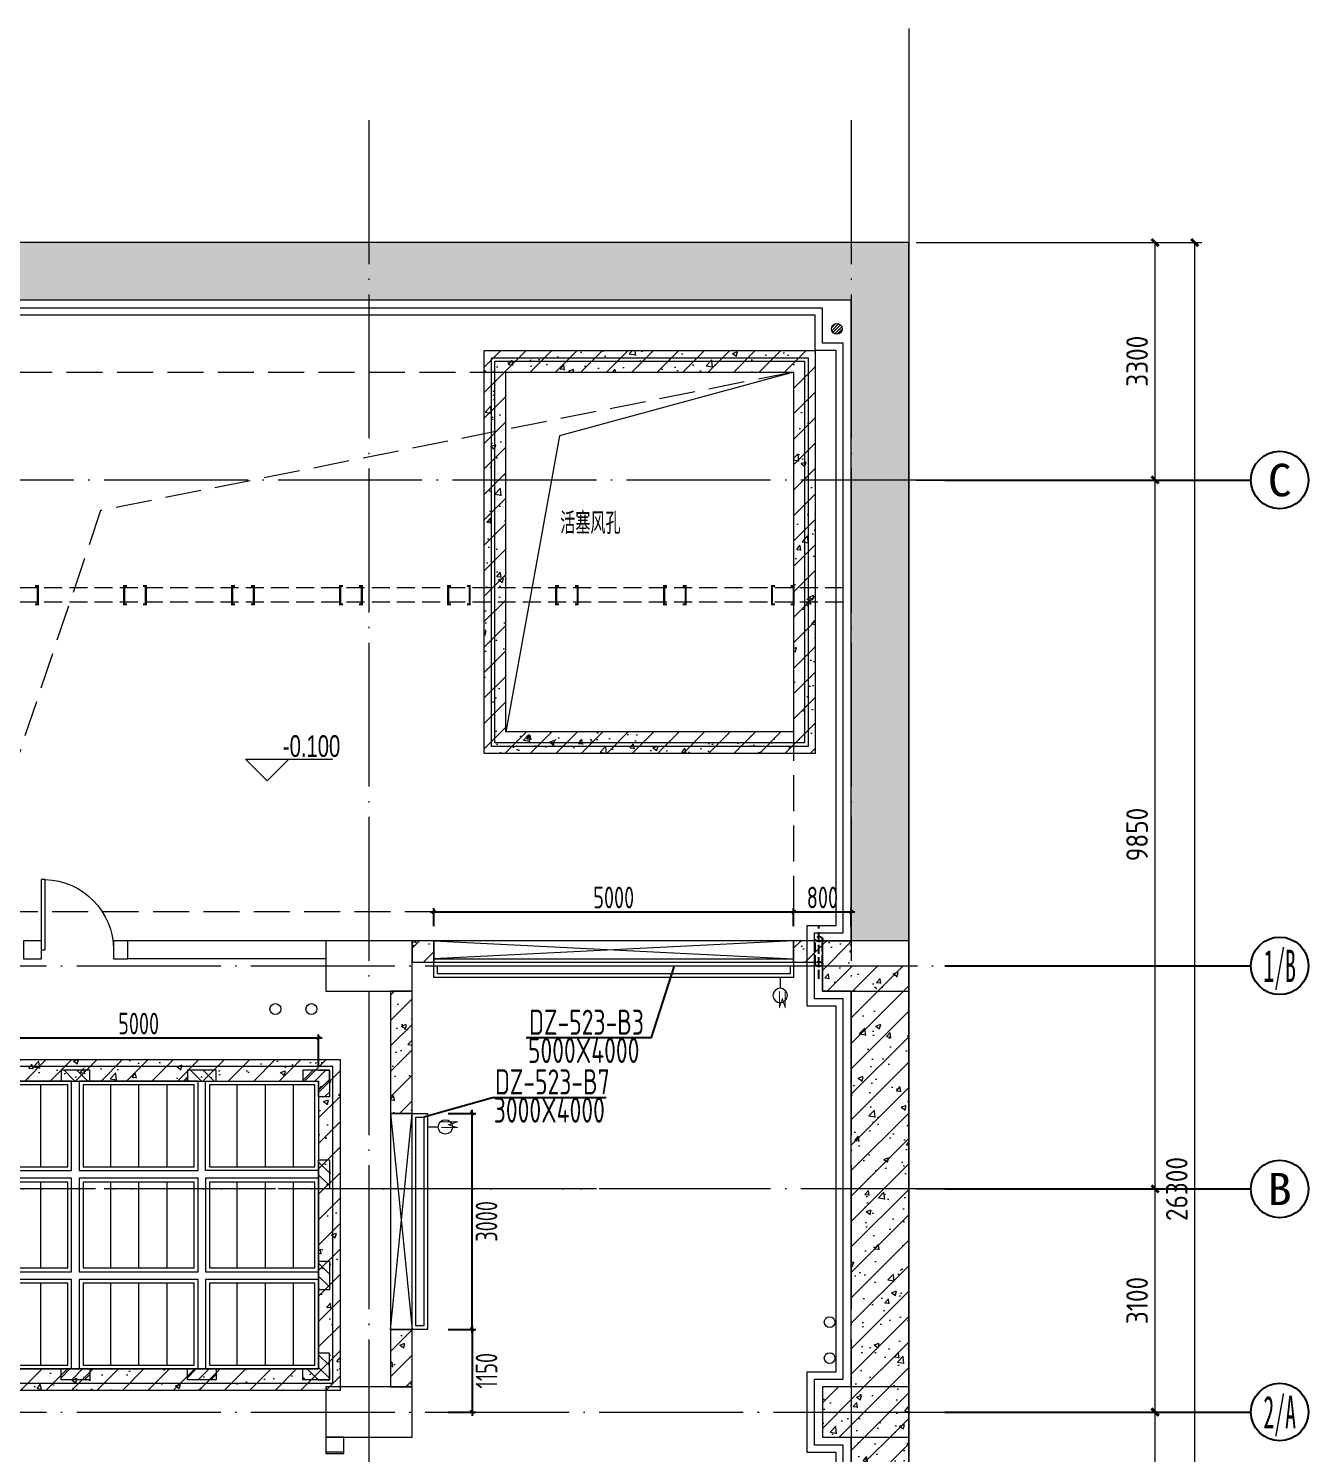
# Model space of a CAD drawing. Extents: x 4 to 13611208, y -605838 to 574722.
# Drawn here: x 13461467 to 13479250, y 191035 to 210833 of the extents above; entities that cross this region are included whole.
import ezdxf
from ezdxf.enums import TextEntityAlignment as Align

# ---------------------------------------------------------------- set-up
doc = ezdxf.new("R2010")
doc.units = 0
doc.header["$LTSCALE"] = 1000
doc.header["$MEASUREMENT"] = 0
for name, pattern in [('DASH', [0.35, 0.25, -0.1]), ('DIVIDE', [1.25, 0.5, -0.25, 0, -0.25, 0, -0.25]), ('DOTE', [2.4200000000000004, 2, -0.2, 0.02, -0.2])]:
    doc.linetypes.add(name, pattern=pattern)
for name, color, linetype in [('AXIS', 3, 'Continuous'), ('AXIS_TEXT', 7, 'Continuous'), ('SDF-标注', 7, 'Continuous')]:
    doc.layers.add(name, color=color, linetype=linetype)
for name, color, linetype, lineweight in [('pipe排水', 8, 'Continuous', 5), ('SDF-风阀', 51, 'Continuous', 5), ('建筑底图', 8, 'Continuous', 13), ('预埋管', 8, 'Continuous', 5)]:
    doc.layers.add(name, color=color, linetype=linetype, lineweight=lineweight)
doc.styles.add('C', font='HZTXT_E', dxfattribs={"width": 0.7, "bigfont": 'HZTXT'})
doc.styles.add('COMPLEX', font='hztxt_e.shx', dxfattribs={"width": 0.6, "bigfont": 'HZTXT.shx'})
doc.styles.add('DIM_FONT', font='gbenor.shx', dxfattribs={"bigfont": 'gbcbig.shx'})
doc.styles.add('du', font='gbenor.shx', dxfattribs={"width": 0.8, "bigfont": 'hztxt.shx'})
doc.styles.get("Standard").update_dxf_attribs({"font": 'gbenor.shx', "bigfont": 'gbcbig.shx'})
doc.styles.add('宋体', font='')
doc.styles.add('晓游', font='gbenor.shx', dxfattribs={"width": 0.8, "bigfont": 'hztxt.shx'})
doc.styles.get('宋体').set_extended_font_data('SimSun')
doc.dimstyles.new('67', dxfattribs={"dimscale": 100, "dimtxt": 3, "dimasz": 0.5, "dimexe": 0.5, "dimexo": 2, "dimgap": 0.5, "dimtad": 2, "dimdec": 0, "dimrnd": 5, "dimzin": 0, "dimdsep": 46, "dimtxsty": 'du', "dimblk": 'ARCHTICK', "dimcen": 0, "dimdle": 0.5, "dimclrd": 256, "dimclre": 256, "dimclrt": 256, "dimazin": 0, "dimtfac": 1, "dimtdec": 0, "dimtix": 1, "dimtmove": 2, "dimatfit": 3, "dimfxl": 100, "dimtolj": 1, "dimtzin": 0, "dimlwd": -1, "dimlwe": -1, "dimarcsym": 0})
doc.dimstyles.new('_TCH_ARCH', dxfattribs={"dimtxt": 3.5, "dimasz": 1, "dimexe": 1.5, "dimexo": 0, "dimgap": 0.5, "dimtad": 1, "dimdec": 0, "dimzin": 0, "dimdsep": 46, "dimtxsty": '晓游', "dimblk": 'ARCHTICK', "dimcen": 1, "dimdle": 1, "dimclrd": 256, "dimclre": 256, "dimclrt": 256, "dimazin": 2, "dimtfac": 1, "dimtdec": 0, "dimtix": 1, "dimtmove": 1, "dimatfit": 3, "dimldrblk": 'NONE', "dimtolj": 1, "dimtzin": 0, "dimlwd": -1, "dimlwe": -1, "dimarcsym": 0})
doc.dimstyles.new('_TCH_ARCH&&100', dxfattribs={"dimtxt": 300, "dimasz": 100, "dimexe": 100, "dimexo": 100, "dimgap": 100, "dimtad": 1, "dimdec": 0, "dimzin": 0, "dimdsep": 46, "dimtxsty": 'DIM_FONT', "dimblk": 'ARCHTICK', "dimcen": 0.09, "dimclrd": 3, "dimclre": 3, "dimclrt": 7, "dimaunit": 1, "dimazin": 2, "dimtfac": 1, "dimtdec": 0, "dimtix": 1, "dimtmove": 2, "dimatfit": 3, "dimfxl": 1, "dimtolj": 1, "dimtzin": 0, "dimlwd": 18, "dimlwe": 18, "dimarcsym": 0})
pattern_1 = [(45, (793255.2557103541, 7.916241884231567e-09), (-176.7766952966369, 176.7766952966369), []), (49.99999999999999, (793255.2557103541, 7.916241884231567e-09), (717.2601826007534, -62.75213498259511), [75, -825]), (355, (793255.2557103541, 7.916241884231567e-09), (-138.751333613, 752.1921337000118), [60, -660]), (100.4514, (793315.0273903534, -5.229339992074529), (578.5093817140216, 689.4395420609536), [63.74019000000001, -701.142112]), (46.18420000000001, (793255.2557103541, 200.0000000079162), (1067.241048625644, -165.5190143290181), [112.5, -1237.5]), (96.6356, (793344.1924553532, 186.2066930079018), (934.6627055487033, 974.1178709004417), [95.610288, -1051.713]), (351.1842, (793255.2557103541, 200.0000000079162), (934.6619451336272, 974.1186009253246), [90, -990]), (21, (793355.2557103541, 150.0000000079162), (596.9070521184617, -402.6188906653388), [75, -825]), (326.0000000000001, (793355.2557103541, 150.0000000079162), (243.3153319215817, 725.150045046853), [60, -660]), (71.4514, (793404.9979433548, 116.4483940079226), (840.22262858149, 322.5304967099524), [63.74019000000001, -701.142112]), (37.50000000000001, (793255.2557103541, 7.916241884231567e-09), (12.15985531729067, 332.8938538313115), [0, -652, 0, -670, 0, -662.5]), (7.499999999999999, (793255.2557103541, 7.916241884231567e-09), (263.0695374421486, 394.4117118823602), [0, -382, 0, -637, 0, -252.5]), (327.5, (793032.2557103541, 7.916241884231567e-09), (533.822436172409, -22.55487173437976), [0, -250, 0, -780, 0, -1035]), (317.5, (792932.2557103541, 7.916241884231567e-09), (583.1861693423863, 100.1049823323177), [0, -325, 0, -518, 0, -735])]
pattern_2 = [(44.99999999999994, (-86397.53034353256, -45476.09911489487), (88.38834764831843, -88.38834764831844), [])]
pattern_3 = [(314.9999999999999, (-86397.53034353256, 49476.09911084152), (88.38834764831846, 88.38834764831842), [])]

# ---------------------------------------------------------------- blocks, each defined once
blk = doc.blocks.new('地漏')
at = {"layer": 'pipe排水'}
h = blk.add_hatch(dxfattribs=at)
h.set_pattern_fill('ANSI31', color=8, scale=25, style=0)
h.set_pattern_definition([(45, (-444803.9495521076, -349136.3974404513), (-28.0633003783411, 28.0633003783411), [])])
h.paths.add_polyline_path([(100, 0, 1), (-100, 0, 1)])
blk.add_circle((0, 0), 100, dxfattribs=at)
blk = doc.blocks.new('A$C00460B6A')
at = {"layer": '预埋管', "linetype": 'DASH', "lineweight": -3, "ltscale": 0.5}
for p, q in [((729.1189822256565, 50.00143341813236), (-0.006739586591720581, 50.00143030937761)), ((523.463043898344, 100.0014334181324), (174.7439385093749, 100.0014303093776)), ((523.463043898344, 100.0014334181324), (174.7439385093749, 100.0014303093776)), ((523.4630443789065, 0.00143341813236475), (174.7439389880747, 0.001430309377610683))]:
    blk.add_line(p, q, dxfattribs=at)
for centre in [(174.7439387496561, 50.00143030937761), (523.4630441386253, 50.00143341813236)]:
    blk.add_ellipse(centre, major_axis=(-2.429254217184632e-07, 49.99999999906868), ratio=0.6701911663388869, start_param=3.141592653510884, end_param=9.42477796069047, dxfattribs=at)
blk = doc.blocks.new('_ArchTick')
at = {"color": 0, "linetype": 'ByBlock', "const_width": 0.4}
blk.add_lwpolyline([(-0.5, -0.5), (0.5, 0.5)], dxfattribs=at)
blk = doc.blocks.new('*D1314')
at = {"layer": 'AXIS', "color": 3, "lineweight": 18}
for p, q in [((13473797.36620497, 207859.5147523298), (13477218.53472113, 207859.5147523298)), ((13477118.53472113, 204559.5146856282), (13477118.53472113, 207859.5147523298)), ((13473797.36620497, 204559.5146856282), (13477218.53472113, 204559.5146856282))]:
    blk.add_line(p, q, dxfattribs=at)
at = {"layer": 'AXIS', "color": 3, "lineweight": 18, "xscale": 100, "yscale": 100, "zscale": 100}
for p, rotation in [((13477118.53472113, 207859.5147523298), 90), ((13477118.53472113, 204559.5146856282), 270)]:
    blk.add_blockref('_ArchTick', p, dxfattribs=dict(at, rotation=rotation))
at = {"layer": 'AXIS', "color": 7, "insert": (13476868.53472113, 206209.5147189812), "char_height": 300, "attachment_point": 5, "rotation": 90, "style": 'DIM_FONT'}
blk.add_mtext('\\A1;3300', dxfattribs=at)
blk = doc.blocks.new('*D1313')
at = {"layer": 'AXIS', "color": 3, "lineweight": 18}
for p, q in [((13473797.36620497, 204559.5146856282), (13477218.53472113, 204559.5146856282)), ((13477118.53472113, 194709.5146856282), (13477118.53472113, 204559.5146856282)), ((13473797.36620497, 194709.5146856282), (13477218.53472113, 194709.5146856282))]:
    blk.add_line(p, q, dxfattribs=at)
at = {"layer": 'AXIS', "color": 3, "lineweight": 18, "xscale": 100, "yscale": 100, "zscale": 100}
for p, rotation in [((13477118.53472113, 204559.5146856282), 90), ((13477118.53472113, 194709.5146856282), 270)]:
    blk.add_blockref('_ArchTick', p, dxfattribs=dict(at, rotation=rotation))
at = {"layer": 'AXIS', "color": 7, "insert": (13476868.53472113, 199634.5146856304), "char_height": 300, "attachment_point": 5, "rotation": 90, "style": 'DIM_FONT'}
blk.add_mtext('\\A1;9850', dxfattribs=at)
blk = doc.blocks.new('*D1311')
at = {"layer": 'AXIS', "color": 3, "lineweight": 18}
for p, q in [((13473797.36620497, 194709.5146856282), (13477218.53472113, 194709.5146856282)), ((13477118.53472113, 191609.5146855753), (13477118.53472113, 194709.5146856282)), ((13473797.36620497, 191609.5146855753), (13477218.53472113, 191609.5146855753))]:
    blk.add_line(p, q, dxfattribs=at)
at = {"layer": 'AXIS', "color": 3, "lineweight": 18, "xscale": 100, "yscale": 100, "zscale": 100}
for p, rotation in [((13477118.53472113, 194709.5146856282), 90), ((13477118.53472113, 191609.5146855753), 270)]:
    blk.add_blockref('_ArchTick', p, dxfattribs=dict(at, rotation=rotation))
at = {"layer": 'AXIS', "color": 7, "insert": (13476868.53472113, 193159.5146856039), "char_height": 300, "attachment_point": 5, "rotation": 90, "style": 'DIM_FONT'}
blk.add_mtext('\\A1;3100', dxfattribs=at)
blk = doc.blocks.new('*D1310')
at = {"layer": 'AXIS', "color": 3, "lineweight": 18}
for p, q in [((13473797.36620497, 191609.5146855753), (13477218.53472113, 191609.5146855753)), ((13477118.53472113, 184859.5146856284), (13477118.53472113, 191609.5146855753)), ((13473797.36620497, 184859.5146856284), (13477218.53472113, 184859.5146856284))]:
    blk.add_line(p, q, dxfattribs=at)
at = {"layer": 'AXIS', "color": 3, "lineweight": 18, "xscale": 100, "yscale": 100, "zscale": 100}
for p, rotation in [((13477118.53472113, 191609.5146855753), 90), ((13477118.53472113, 184859.5146856284), 270)]:
    blk.add_blockref('_ArchTick', p, dxfattribs=dict(at, rotation=rotation))
at = {"layer": 'AXIS', "color": 7, "insert": (13476868.53472113, 188234.514685604), "char_height": 300, "attachment_point": 5, "rotation": 90, "style": 'DIM_FONT'}
blk.add_mtext('\\A1;6750', dxfattribs=at)
blk = doc.blocks.new('*D1312')
at = {"layer": 'AXIS', "color": 3, "lineweight": 18}
for p, q in [((13473797.36620497, 207859.5147523294), (13477769.5, 207859.5147523294)), ((13477669.5, 181559.5123768248), (13477669.5, 207859.5147523294)), ((13473797.36620497, 181559.5123768248), (13477769.5, 181559.5123768248))]:
    blk.add_line(p, q, dxfattribs=at)
at = {"layer": 'AXIS', "color": 3, "lineweight": 18, "xscale": 100, "yscale": 100, "zscale": 100}
for p, rotation in [((13477669.5, 207859.5147523294), 90), ((13477669.5, 181559.5123768248), 270)]:
    blk.add_blockref('_ArchTick', p, dxfattribs=dict(at, rotation=rotation))
at = {"layer": 'AXIS', "color": 7, "insert": (13477419.5, 194709.5135645793), "char_height": 300, "attachment_point": 5, "rotation": 90, "style": 'DIM_FONT'}
blk.add_mtext('\\A1;26300', dxfattribs=at)
blk = doc.blocks.new('_AXISO')
blk.add_circle((0, 0), 0.5)
at = {"layer": 'AXIS_TEXT', "style": 'COMPLEX', "width": 1.041666666666667}
blk.add_attdef('A', text='', height=0.56, dxfattribs=at).set_placement((-0.25, -0.28), (0.25, -0.28), align=Align.FIT)
blk = doc.blocks.new('$DorLib2D$00000001')
for p, q in [((0.45, 0.975), (0.5000000000000002, 0.975)), ((0.45, 0), (0.45, 0.975)), ((0.5, 0), (0.5, 0.975)), ((0.5, 0), (0.45, 0))]:
    blk.add_line(p, q)
at = {"lineweight": 13}
blk.add_arc((0.475, 0), 0.975, 91.46928358135379, 180, dxfattribs=at)
blk = doc.blocks.new('_FZH')
blk.add_lwpolyline([(-0.5, -0.5), (0.5, -0.5), (0.5000000000000001, 0.5), (-0.4999999999999999, 0.5)], close=True)
blk = doc.blocks.new('*D303')
at = {"layer": 'SDF-标注', "transparency": 16777216}
for p, q in [((13467297.36620711, 192759.5146908558), (13467680.31751852, 192759.5146908558)), ((13467630.31751852, 192809.5146908558), (13467630.31751852, 191559.5146909176)), ((13467297.36620711, 191609.5146909176), (13467680.31751852, 191609.5146909176))]:
    blk.add_line(p, q, dxfattribs=at)
at = {"layer": 'SDF-标注', "transparency": 16777216, "xscale": 50, "yscale": 50, "zscale": 50}
for p, rotation in [((13467630.31751852, 192759.5146908558), 90), ((13467630.31751852, 191609.5146909176), 270)]:
    blk.add_blockref('_ArchTick', p, dxfattribs=dict(at, rotation=rotation))
at = {"layer": 'SDF-标注', "transparency": 16777216, "insert": (13467830.31751852, 192184.5146908889), "char_height": 300, "attachment_point": 5, "rotation": 90, "style": 'du'}
blk.add_mtext('\\A1;1150', dxfattribs=at)
blk = doc.blocks.new('*D304')
at = {"layer": 'SDF-标注', "transparency": 16777216}
for p, q in [((13467630.31751852, 192709.5146908558), (13467630.31751852, 195809.5146908558)), ((13467297.36620711, 195759.5146908558), (13467680.31751852, 195759.5146908558)), ((13467297.36620711, 192759.5146908558), (13467680.31751852, 192759.5146908558))]:
    blk.add_line(p, q, dxfattribs=at)
at = {"layer": 'SDF-标注', "transparency": 16777216, "xscale": 50, "yscale": 50, "zscale": 50}
for p, rotation in [((13467630.31751852, 195759.5146908558), 90), ((13467630.31751852, 192759.5146908558), 270)]:
    blk.add_blockref('_ArchTick', p, dxfattribs=dict(at, rotation=rotation))
at = {"layer": 'SDF-标注', "transparency": 16777216, "insert": (13467830.31751852, 194259.514690858), "char_height": 300, "attachment_point": 5, "rotation": 90, "style": 'du'}
blk.add_mtext('\\A1;3000', dxfattribs=at)
blk = doc.blocks.new('*D307')
at = {"layer": 'SDF-标注', "transparency": 16777216}
for p, q in [((13460447.36620712, 196807.6418029902), (13465547.36645414, 196807.6418029902)), ((13460497.36620712, 196409.514735749), (13460497.36620712, 196857.6418029902)), ((13465497.36645414, 196409.514735749), (13465497.36645414, 196857.6418029902))]:
    blk.add_line(p, q, dxfattribs=at)
at = {"layer": 'SDF-标注', "transparency": 16777216, "xscale": 50, "yscale": 50, "zscale": 50, "rotation": 180}
blk.add_blockref('_ArchTick', (13460497.36620712, 196807.6418029902), dxfattribs=at)
at = {"layer": 'SDF-标注', "transparency": 16777216, "xscale": 50, "yscale": 50, "zscale": 50}
blk.add_blockref('_ArchTick', (13465497.36645414, 196807.6418029902), dxfattribs=at)
at = {"layer": 'SDF-标注', "transparency": 16777216, "insert": (13462997.36633063, 197007.6418029902), "char_height": 300, "attachment_point": 5, "style": 'du'}
blk.add_mtext('\\A1;5000', dxfattribs=at)
blk = doc.blocks.new('组合式风阀')
at = {"layer": 'SDF-风阀'}
h = blk.add_hatch(dxfattribs=at)
h.set_pattern_fill('ANSI31', color=256, scale=1000, angle=89.99999999999999, style=0)
h.set_pattern_definition(pattern_3)
h.paths.add_polyline_path([(-150.0000567436218, 4149.999965667725), (219.9999694824219, 4150.000022649765), (220, 4000.000022649765), (0, 3999.999995946884), (2.6702880859375e-05, 3779.999995946884), (-150, 3779.999965667725)])
h = blk.add_hatch(dxfattribs=at)
h.set_pattern_fill('ANSI31', color=256, scale=1000, angle=89.99999999999999, style=0)
h.set_pattern_definition(pattern_3)
h.paths.add_polyline_path([(1422, 3999.999995946884), (1822, 3999.999995946884), (1822, 4149.999995946884), (1422, 4149.999995946884)])
h = blk.add_hatch(dxfattribs=at)
h.set_pattern_fill('ANSI31', color=256, scale=1000, angle=89.99999999999999, style=0)
h.set_pattern_definition([(314.9999999999999, (-84641.53034353256, 49476.09911084152), (88.38834764831846, 88.38834764831842), [])])
h.paths.add_polyline_path([(3178, 3999.999995946884), (3578, 3999.999995946884), (3578, 4149.999995946884), (3178, 4149.999995946884)])
h = blk.add_hatch(dxfattribs=at)
h.set_pattern_fill('ANSI31', color=256, scale=1000, angle=89.99999999999999, style=0)
h.set_pattern_definition([(225, (91397.53034353256, 49476.09911084152), (-88.38834764831847, 88.38834764831844), [])])
h.paths.add_polyline_path([(5150.000030517578, 4149.999965667725), (4780.000030517578, 4150.000022649765), (4780, 4000.000022649765), (5000, 3999.999995946884), (4999.999973297119, 3779.999995946884), (5149.999973297119, 3779.999965667725)])
h = blk.add_hatch(dxfattribs=at)
h.set_pattern_fill('ANSI31', color=256, scale=1000, angle=-2.544443745170813e-14, style=0)
h.set_pattern_definition([(44.99999999999994, (-45576.09914159775, -85316.53034341335), (-88.38834764831839, 88.38834764831847), [])])
h.paths.add_polyline_path([(0, 2503), (0, 2903), (-150.0000267028809, 2903), (-150.0000267028809, 2503)])
h = blk.add_hatch(dxfattribs=at)
h.set_pattern_fill('ANSI31', color=256, scale=1000, angle=-2.544443745170813e-14, style=0)
h.set_pattern_definition([(135, (50476.09911489487, -85316.53034341335), (88.38834764831843, 88.38834764831844), [])])
h.paths.add_polyline_path([(5000, 2503), (5000, 2903), (5150, 2903), (5150, 2503)])
h = blk.add_hatch(dxfattribs=at)
h.set_pattern_fill('ANSI31', color=256, scale=1000, angle=-2.544443745170813e-14, style=0)
h.set_pattern_definition([(44.99999999999994, (-45576.09914159775, -86722.53034341335), (-88.38834764831839, 88.38834764831847), [])])
h.paths.add_polyline_path([(0, 1097), (0, 1497), (-150.0000267028809, 1497), (-150.0000267028809, 1097)])
h = blk.add_hatch(dxfattribs=at)
h.set_pattern_fill('ANSI31', color=256, scale=1000, angle=-2.544443745170813e-14, style=0)
h.set_pattern_definition([(135, (50476.09911489487, -86722.53034341335), (88.38834764831843, 88.38834764831844), [])])
h.paths.add_polyline_path([(5000, 1097), (5000, 1497), (5150, 1497), (5150, 1097)])
h = blk.add_hatch(dxfattribs=at)
h.set_pattern_fill('ANSI31', color=256, scale=1000, angle=89.99999999999999, style=0)
h.set_pattern_definition(pattern_2)
h.paths.add_polyline_path([(-150.0000567436218, -149.9999697208405), (219.9999694824219, -150.0000265836716), (220, -2.658367156982422e-05), (0, 0), (2.6702880859375e-05, 220), (-150, 220.0000302791595)])
h = blk.add_hatch(dxfattribs=at)
h.set_pattern_fill('ANSI31', color=256, scale=1000, angle=89.99999999999999, style=0)
h.set_pattern_definition([(135, (91397.53034353256, -45476.09911489487), (-88.3883476483185, -88.38834764831842), [])])
h.paths.add_polyline_path([(5150.000030517578, -149.9999697208405), (4780.000030517578, -150.0000265836716), (4780, -2.658367156982422e-05), (5000, 0), (4999.999973297119, 220), (5149.999973297119, 220.0000302791595)])
h = blk.add_hatch(dxfattribs=at)
h.set_pattern_fill('ANSI31', color=256, scale=1000, angle=89.99999999999999, style=0)
h.set_pattern_definition(pattern_2)
h.paths.add_polyline_path([(1422, 0), (1822, 0), (1822, -150), (1422, -150)])
h = blk.add_hatch(dxfattribs=at)
h.set_pattern_fill('ANSI31', color=256, scale=1000, angle=89.99999999999999, style=0)
h.set_pattern_definition([(44.99999999999994, (-84641.53034353256, -45476.09911489487), (88.38834764831843, -88.38834764831844), [])])
h.paths.add_polyline_path([(3178, 0), (3578, 0), (3578, -150), (3178, -150)])
for p, q in [((353.2781739234924, 3946.999995946884), (353.2781739234924, 2808.999995946884)), ((744, 3946.999995946884), (744, 2808.999995946884)), ((1134.721826076508, 3946.999995946884), (1134.721826076508, 2808.999995946884)), ((2109.278173923492, 3946.999995946884), (2109.278173923492, 2808.999995946884)), ((2500, 3946.999995946884), (2500, 2808.999995946884)), ((2890.721826076508, 3946.999995946884), (2890.721826076508, 2808.999995946884)), ((3865.278173923492, 3946.999995946884), (3865.278173923492, 2808.999995946884)), ((4256, 3946.999995946884), (4256, 2808.999995946884)), ((4646.721826076508, 3946.999995946884), (4646.721826076508, 2808.999995946884)), ((353.2781739234924, 2596.999995946884), (353.2781739234924, 1402.999995946884)), ((744, 2596.999995946884), (744, 1402.999995946884)), ((1134.721826076508, 2596.999995946884), (1134.721826076508, 1402.999995946884)), ((2109.278173923492, 2596.999995946884), (2109.278173923492, 1402.999995946884)), ((2500, 2596.999995946884), (2500, 1402.999995946884)), ((2890.721826076508, 2596.999995946884), (2890.721826076508, 1402.999995946884)), ((3865.278173923492, 2596.999995946884), (3865.278173923492, 1402.999995946884)), ((4256, 2596.999995946884), (4256, 1402.999995946884)), ((4646.721826076508, 2596.999995946884), (4646.721826076508, 1402.999995946884)), ((353.2781739234924, 1190.999995946884), (353.2781739234924, 52.99999594688416)), ((744, 1190.999995946884), (744, 52.99999594688416)), ((1134.721826076508, 1190.999995946884), (1134.721826076508, 52.99999594688416)), ((2109.278173923492, 1190.999995946884), (2109.278173923492, 52.99999594688416)), ((2500, 1190.999995946884), (2500, 52.99999594688416)), ((2890.721826076508, 1190.999995946884), (2890.721826076508, 52.99999594688416)), ((3865.278173923492, 1190.999995946884), (3865.278173923492, 52.99999594688416)), ((4256, 1190.999995946884), (4256, 52.99999594688416)), ((4646.721826076508, 1190.999995946884), (4646.721826076508, 52.99999594688416))]:
    blk.add_line(p, q, dxfattribs=at)
for points in [[(5200, -200.0000040531158), (5200, 4200), (-200, 4200), (-200, -200.0000040531158)], [(1569, 3999.999995946884), (0, 3999.999995946884), (0, 2755.999995946884), (1569, 2755.999995946884)], [(1422, 3999.999995946884), (1822, 3999.999995946884), (1822, 4149.999995946884), (1422, 4149.999995946884)], [(3325, 3999.999995946884), (1675, 3999.999995946884), (1675, 2755.999995946884), (3325, 2755.999995946884)], [(3178, 3999.999995946884), (3578, 3999.999995946884), (3578, 4149.999995946884), (3178, 4149.999995946884)], [(5000, 3999.999951130245), (5000, 2755.999995946884), (3431, 2755.999995946884), (3431, 3999.999951130245)], [(1516, 3946.999995946884), (53, 3946.999995946884), (53, 2808.999995946884), (1516, 2808.999995946884)], [(3272, 3946.999995946884), (1728, 3946.999995946884), (1728, 2808.999995946884), (3272, 2808.999995946884)], [(4947, 3946.999995946884), (3484, 3946.999995946884), (3484, 2808.999995946884), (4947, 2808.999995946884)], [(0, 2503), (0, 2903), (-150.0000267028809, 2903), (-150.0000267028809, 2503)], [(5000, 2503), (5000, 2903), (5150, 2903), (5150, 2503)], [(1569, 2649.999995946884), (0, 2649.999995946884), (0, 1349.999995946884), (1569, 1349.999995946884)], [(1516, 2596.999995946884), (53, 2596.999995946884), (53, 1402.999995946884), (1516, 1402.999995946884)], [(3325, 2649.999995946884), (1675, 2649.999995946884), (1675, 1349.999995946884), (3325, 1349.999995946884)], [(3272, 2596.999995946884), (1728, 2596.999995946884), (1728, 1402.999995946884), (3272, 1402.999995946884)], [(5000, 2649.999995946884), (3431, 2649.999995946884), (3431, 1349.999995946884), (5000, 1349.999995946884)], [(4947, 2596.999995946884), (3484, 2596.999995946884), (3484, 1402.999995946884), (4947, 1402.999995946884)], [(0, 1097), (0, 1497), (-150.0000267028809, 1497), (-150.0000267028809, 1097)], [(5000, 1097), (5000, 1497), (5150, 1497), (5150, 1097)], [(1569, 1243.999995946884), (0, 1243.999995946884), (0, -4.053115844726562e-06), (1569, -4.053115844726562e-06)], [(1516, 1190.999995946884), (53, 1190.999995946884), (53, 52.99999594688416), (1516, 52.99999594688416)], [(3325, 1243.999995946884), (1675, 1243.999995946884), (1675, -4.053115844726562e-06), (3325, -4.053115844726562e-06)], [(3272, 1190.999995946884), (1728, 1190.999995946884), (1728, 52.99999594688416), (3272, 52.99999594688416)], [(5000, 1243.999995946884), (3431, 1243.999995946884), (3431, -4.053115844726562e-06), (5000, -4.053115844726562e-06)], [(4947, 1190.999995946884), (3484, 1190.999995946884), (3484, 52.99999594688416), (4947, 52.99999594688416)], [(1422, 0), (1822, 0), (1822, -150), (1422, -150)], [(3178, 0), (3578, 0), (3578, -150), (3178, -150)]]:
    blk.add_lwpolyline(points, close=True, dxfattribs=at)
for points in [[(-3.0517578125e-05, 4149.999995946884), (-150.0000567436218, 4149.999965667725), (-150, 3779.999965667725), (2.6702880859375e-05, 3779.999995946884), (0, 3999.999995946884)], [(-150.0000267028809, 3999.999965667725), (-150.0000567436218, 4149.999965667725), (219.9999694824219, 4150.000022649765), (220, 4000.000022649765), (0, 3999.999995946884)], [(5150, 3999.999965667725), (5150.000030517578, 4149.999965667725), (4780.000030517578, 4150.000022649765), (4780, 4000.000022649765), (5000, 3999.999995946884)], [(5000.000030517578, 4149.999995946884), (5150.000030517578, 4149.999965667725), (5149.999973297119, 3779.999965667725), (4999.999973297119, 3779.999995946884), (5000, 3999.999995946884)], [(-3.0517578125e-05, -150), (-150.0000567436218, -149.9999697208405), (-150, 220.0000302791595), (2.6702880859375e-05, 220), (0, 0)], [(5000.000030517578, -150), (5150.000030517578, -149.9999697208405), (5149.999973297119, 220.0000302791595), (4999.999973297119, 220), (5000, 0)], [(-150.0000267028809, 3.027915954589844e-05), (-150.0000567436218, -149.9999697208405), (219.9999694824219, -150.0000265836716), (220, -2.658367156982422e-05), (0, 0)], [(5150, 3.027915954589844e-05), (5150.000030517578, -149.9999697208405), (4780.000030517578, -150.0000265836716), (4780, -2.658367156982422e-05), (5000, 0)]]:
    blk.add_lwpolyline(points, dxfattribs=at)
blk = doc.blocks.new('dasdfadfsa')
at = {"layer": 'SDF-风阀'}
for p, q in [((0, -231.5246365622734), (0, -443.5246365622734)), ((4950, -281.5246365622734), (50, -281.5246365622734)), ((50, -281.5246365622734), (50, -393.5246365622734)), ((50, -393.5246365622734), (4950, -393.5246365622734)), ((4950, -393.5246365622734), (4950, -281.5246365622734)), ((5000, -443.5246365622734), (5000, -231.5246365622734)), ((0, -443.5246365622734), (5000, -443.5246365622734)), ((187.7195099052042, -443.5246365622734), (187.7195099052042, -592.3455009123427))]:
    blk.add_line(p, q, dxfattribs=at)
blk.add_lwpolyline([(5000, -231.5246365506318), (0, -231.5246365506318), (0, 68.47536343772663), (5000, 68.47536343772663)], close=True, dxfattribs=at)
at = {"layer": 'SDF-风阀', "const_width": 15}
blk.add_lwpolyline([(5076.08905673679, -231.5246365622734), (-76.08905673772097, -231.5246365622734)], dxfattribs=at)
at = {"layer": 'SDF-风阀'}
blk.add_circle((187.7195099052042, -692.3455009123427), 99.99999999999997, dxfattribs=at)
at = {"layer": 'SDF-风阀', "width": 0.6}
blk.add_text('M', height=239.9999999999999, rotation=180, dxfattribs=at).set_placement((217.1266032936983, -629.7715690264595))
blk = doc.blocks.new('_None')
blk = doc.blocks.new('dz3000')
at = {"layer": 'SDF-风阀'}
for p, q in [((0, -512), (0, -300)), ((50, -350), (2950, -350)), ((50, -462), (50, -350)), ((2950, -350), (2950, -462)), ((3000, -300), (3000, -512)), ((3000, -512), (0, -512)), ((2950, -462), (50, -462)), ((2812.280490094796, -512), (2812.280490094796, -660.8208643500693))]:
    blk.add_line(p, q, dxfattribs=at)
blk.add_lwpolyline([(0, -299.9999999883585), (3000, -299.9999999883585), (3000, 0), (0, 0)], close=True, dxfattribs=at)
at = {"layer": 'SDF-风阀', "const_width": 15}
blk.add_lwpolyline([(-76.08905673772097, -300), (3076.089056737721, -300)], dxfattribs=at)
at = {"layer": 'SDF-风阀'}
blk.add_circle((2812.280490094796, -760.8208643500693), 99.99999999999997, dxfattribs=at)
at = {"layer": 'SDF-风阀', "text_generation_flag": 4, "width": 0.5999999996274709}
blk.add_text('M', height=240, dxfattribs=at).set_placement((2782.873396705836, -698.2469324641861))
blk = doc.blocks.new('*D362')
at = {"layer": 'SDF-标注', "transparency": 16777216}
for p, q in [((13467097.36620645, 198359.514686387), (13467097.36620645, 198609.5146857108)), ((13472097.36622768, 198359.514686387), (13472097.36622768, 198609.5146857108)), ((13467047.36620645, 198559.5146857108), (13472147.36622768, 198559.5146857108))]:
    blk.add_line(p, q, dxfattribs=at)
at = {"layer": 'SDF-标注', "transparency": 16777216, "xscale": 50, "yscale": 50, "zscale": 50, "rotation": 180}
blk.add_blockref('_ArchTick', (13467097.36620645, 198559.5146857108), dxfattribs=at)
at = {"layer": 'SDF-标注', "transparency": 16777216, "xscale": 50, "yscale": 50, "zscale": 50}
blk.add_blockref('_ArchTick', (13472097.36622768, 198559.5146857108), dxfattribs=at)
at = {"layer": 'SDF-标注', "transparency": 16777216, "insert": (13469597.36621706, 198759.5146857108), "char_height": 300, "attachment_point": 5, "style": 'du'}
blk.add_mtext('\\A1;5000', dxfattribs=at)
blk = doc.blocks.new('*D363')
at = {"layer": 'SDF-标注', "transparency": 16777216}
for p, q in [((13472097.36622768, 198359.514686387), (13472097.36622768, 198609.5146857108)), ((13472897.36620497, 198359.51468571), (13472897.36620497, 198609.5146857108)), ((13472047.36622768, 198559.5146857108), (13472947.36620497, 198559.5146857108))]:
    blk.add_line(p, q, dxfattribs=at)
at = {"layer": 'SDF-标注', "transparency": 16777216, "xscale": 50, "yscale": 50, "zscale": 50, "rotation": 180}
blk.add_blockref('_ArchTick', (13472097.36622768, 198559.5146857108), dxfattribs=at)
at = {"layer": 'SDF-标注', "transparency": 16777216, "xscale": 50, "yscale": 50, "zscale": 50}
blk.add_blockref('_ArchTick', (13472897.36620497, 198559.5146857108), dxfattribs=at)
at = {"layer": 'SDF-标注', "transparency": 16777216, "insert": (13472497.36621633, 198759.5146857108), "char_height": 300, "attachment_point": 5, "style": 'du'}
blk.add_mtext('\\A1;800', dxfattribs=at)

msp = doc.modelspace()

# ---------------------------------------------------------------- hatches: boundary and pattern name
at = {"layer": '建筑底图'}
h = msp.add_hatch(dxfattribs=at)
h.set_pattern_fill('钢筋混凝土', color=8, scale=100, style=0)
h.set_pattern_definition(pattern_1)
h.paths.add_polyline_path([(13453297.36620497, 204759.513968801), (13453297.36620497, 205459.5139688007), (13459597.36620497, 205459.5139688007), (13459597.36620497, 207859.5147523298), (13473697.36620497, 207859.5147523298), (13473697.36620497, 198159.5146857101), (13472897.36620497, 198159.5146857101), (13472897.36620497, 207059.5147523298), (13460397.36620497, 207059.5147523298), (13460397.36620497, 204759.5139688109)])
h = msp.add_hatch(dxfattribs=at)
h.set_pattern_fill('钢筋混凝土', color=8, scale=100, style=0)
h.set_pattern_definition(pattern_1)
h.paths.add_polyline_path([(13472397.36620323, 206359.513987315), (13472397.36620323, 200759.513987315), (13467797.36620323, 200759.513987315), (13467797.36620323, 206359.513987315)])
h.paths.add_polyline_path([(13472097.36620323, 206059.513987315), (13472097.36620323, 201059.513987315), (13468097.36620323, 201059.513987315), (13468097.36620323, 206059.513987315)], flags=16)
h = msp.add_hatch(dxfattribs=at)
h.set_pattern_fill('钢筋混凝土', color=8, scale=100, style=0)
h.set_pattern_definition(pattern_1)
h.paths.add_polyline_path([(13466797.36620701, 197859.5146858224), (13467097.36620407, 197859.5146858224), (13467097.36620407, 198159.514686387), (13466797.36620701, 198159.514686387)])
h = msp.add_hatch(dxfattribs=at)
h.set_pattern_fill('钢筋混凝土', color=8, scale=100, style=0)
h.set_pattern_definition(pattern_1)
h.paths.add_polyline_path([(13472097.36620457, 197859.514686387), (13472497.36620671, 197859.514686387), (13472497.36620671, 198159.5146857101), (13472097.36620457, 198159.5146857101)])
h = msp.add_hatch(dxfattribs=at)
h.set_pattern_fill('钢筋混凝土', color=8, scale=100, style=0)
h.set_pattern_definition(pattern_1)
h.paths.add_polyline_path([(13472897.36620497, 198159.5146857101), (13472497.36620671, 198159.5146857101), (13472497.36620671, 197809.5146855753), (13472897.36620497, 197809.5146855753)])
h.paths.add_polyline_path([(13472897.36620497, 197809.5146855753), (13472497.36620671, 197809.5146855753), (13472497.36620671, 197459.5146857101), (13472897.36620497, 197459.5146858239)])
h = msp.add_hatch(dxfattribs=at)
h.set_pattern_fill('钢筋混凝土', color=8, scale=100, style=0)
h.set_pattern_definition(pattern_1)
h.paths.add_polyline_path([(13473697.36620497, 197809.5146855753), (13472897.36620497, 197809.5146855753), (13472897.36620497, 182244.5167420707), (13473697.36620497, 182244.5167420707)])
h = msp.add_hatch(dxfattribs=at)
h.set_pattern_fill('钢筋混凝土', color=8, scale=100, style=0)
h.set_pattern_definition(pattern_1)
h.paths.add_polyline_path([(13466497.36620714, 195759.5146855141), (13466797.36620714, 195759.5146855141), (13466797.36620714, 197459.5146857108), (13466497.36620714, 197459.5146857108)])
h = msp.add_hatch(dxfattribs=at)
h.set_pattern_fill('钢筋混凝土', color=8, scale=100, style=0)
h.set_pattern_definition(pattern_1)
h.paths.add_polyline_path([(13465797.36620716, 191909.5146855901), (13460197.36620716, 191909.5146855901), (13460197.36620716, 196509.5146855901), (13465797.36620716, 196509.5146855901)])
h.paths.add_polyline_path([(13465497.36620716, 192209.5146855901), (13460497.36620716, 192209.5146855901), (13460497.36620716, 196209.5146855901), (13465497.36620716, 196209.5146855901)], flags=16)
h = msp.add_hatch(dxfattribs=at)
h.set_pattern_fill('钢筋混凝土', color=8, scale=100, style=0)
h.set_pattern_definition(pattern_1)
h.paths.add_polyline_path([(13466797.36620714, 192759.5146855139), (13466497.36620663, 192759.5146855139), (13466497.36620663, 191959.5146854734), (13466797.36620714, 191959.5146854734)])
h = msp.add_hatch(dxfattribs=at)
h.set_pattern_fill('钢筋混凝土', color=8, scale=100, style=0)
h.set_pattern_definition(pattern_1)
h.paths.add_polyline_path([(13472897.36620497, 191959.5146855443), (13472497.36620671, 191959.5146855443), (13472497.36620681, 191609.5146855753), (13472897.36620497, 191609.5146855753)])
h.paths.add_polyline_path([(13472897.36620497, 191609.5146855753), (13472497.36620681, 191609.5146855753), (13472497.36620691, 191259.5146855784), (13472897.36620497, 191259.5146855784)])

# ---------------------------------------------------------------- linework, layer by layer
at = {"layer": 'AXIS'}
for p, q in [((13474197.36620497, 204559.5146856282), (13478449.86620496, 204559.5146856282)), ((13474197.36620497, 197809.5146855752), (13478449.86620496, 197809.5146855752)), ((13474197.36620497, 194709.5146856282), (13478449.86620496, 194709.5146856282)), ((13474197.36620497, 191609.5146855752), (13478449.86620496, 191609.5146855752))]:
    msp.add_line(p, q, dxfattribs=at)
at = {"layer": 'SDF-标注'}
msp.add_lwpolyline([(13469490.79794733, 195975.9394566212), (13467913.47011699, 195975.9394566212), (13466959.36620714, 195709.5146854955)], dxfattribs=at)
at = {"layer": '建筑底图', "color": 8, "linetype": 'ByBlock', "lineweight": 0, "ltscale": 0.1}
msp.add_line((13473697.36620497, 210833.0000000079), (13473697.36620497, 177383.0000000079), dxfattribs=at)
at = {"layer": '建筑底图', "color": 8, "linetype": 'DOTE'}
for p, q in [((13466197.36620497, 209559.5146856282), (13466197.36620496, 163209.5146856349)), ((13472897.36620498, 209559.5146856282), (13472897.36620496, 163209.5146856345)), ((13474197.36620497, 204559.5146856282), (13119297.36620772, 204559.5146856282)), ((13457297.36620497, 197809.5146855753), (13474197.36620497, 197809.5146855753)), ((13474197.36620497, 194709.5146856282), (13119297.36620772, 194709.5146856282)), ((13457297.36620497, 191609.5146855753), (13474197.36620497, 191609.5146855753))]:
    msp.add_line(p, q, dxfattribs=at)
at = {"layer": '建筑底图', "color": 8}
for p, q in [((13473697.36620497, 207859.5147523294), (13459597.36620497, 207859.5147523294)), ((13473697.36620497, 179926.5000000079), (13473697.36620497, 207859.5147523294)), ((13472897.36620497, 207059.5147523294), (13460397.36620497, 207059.5147523294)), ((13472897.36620497, 198159.5146857101), (13472897.36620497, 207059.5147523294)), ((13472397.36620497, 206359.514752128), (13472397.36620497, 206849.5147523298)), ((13472687.36620497, 206359.514752128), (13472397.36620497, 206359.514752128)), ((13472787.36620497, 206459.514752128), (13472497.36620497, 206459.514752128)), ((13472687.36620497, 198369.5146857101), (13472687.36620497, 206359.514752128)), ((13472787.36620497, 198269.5146857101), (13472787.36620497, 206459.514752128)), ((13472897.36620497, 206459.514752128), (13472897.36620497, 206359.5147521277)), ((13472287.36620697, 197249.5146857101), (13472287.36620665, 198369.5146857101)), ((13472287.36620665, 198369.5146857101), (13472687.36620497, 198369.5146857101)), ((13472387.36620694, 197349.5146857101), (13472387.36620668, 198269.5146857101)), ((13472387.36620668, 198269.5146857101), (13472787.36620497, 198269.5146857101)), ((13465597.36620745, 198159.5146853937), (13462847.36620703, 198159.5146853798)), ((13472097.36620671, 198159.5146853384), (13467097.36620671, 197909.5146871656)), ((13467097.36620671, 198159.5146853384), (13472097.36620671, 197909.5146871656)), ((13465597.36620745, 197909.5146853787), (13462847.36620703, 197909.5146853416)), ((13472897.36620497, 191959.5146855443), (13472897.36620497, 197459.5146858239)), ((13472687.36620497, 197249.5146857101), (13472287.36620697, 197249.5146857101)), ((13472787.36620497, 197349.5146857101), (13472387.36620694, 197349.5146857101)), ((13472687.36620497, 192169.514685683), (13472687.36620497, 197249.5146857101)), ((13472787.36620497, 192069.514685683), (13472787.36620497, 197349.5146857101)), ((13466497.36620714, 195759.5146855141), (13466797.36620714, 192759.5146855139)), ((13466497.36620714, 192759.5146855139), (13466797.36620715, 195759.5146855139)), ((13472287.3662069, 191049.5146856825), (13472287.3662069, 192169.514685683)), ((13472287.3662069, 192169.514685683), (13472687.36620497, 192169.514685683)), ((13472387.3662069, 191149.5146856825), (13472387.3662069, 192069.514685683)), ((13472387.3662069, 192069.514685683), (13472787.36620497, 192069.514685683)), ((13472897.36620497, 181559.5123768251), (13472897.36620497, 191259.5146855784)), ((13465597.36620598, 191059.5146855469), (13465597.36620721, 191034.5146854179)), ((13465847.3662072, 191034.5146854183), (13465847.36620503, 191059.5146855469)), ((13472787.36620497, 191149.5146856825), (13472387.3662069, 191149.5146856825)), ((13472787.36620497, 182759.5146193822), (13472787.36620497, 191149.5146856825)), ((13465597.36620721, 191034.5146854179), (13465847.3662072, 191034.5146854183)), ((13472687.36620497, 191049.5146856825), (13472287.3662069, 191049.5146856825))]:
    msp.add_line(p, q, dxfattribs=at)
at = {"layer": '建筑底图', "color": 8, "linetype": 'DASH'}
for p, q in [((13472785.39931739, 203060.5099356905), (13456172.36620674, 203060.5099356575)), ((13472785.39931739, 202860.5099356905), (13456172.36620674, 202860.5099356575))]:
    msp.add_line(p, q, dxfattribs=at)
at = {"layer": '建筑底图'}
for p, q in [((13464784.23161363, 200380.5855393223), (13464484.23161363, 200680.5855393223)), ((13464484.23161363, 200680.5855393223), (13465690.27004644, 200680.5855393223)), ((13464784.23161363, 200380.5855393223), (13465084.23161363, 200680.5855393223))]:
    msp.add_line(p, q, dxfattribs=at)
at = {"layer": '建筑底图', "color": 8, "linetype": 'DIVIDE'}
msp.add_line((13469897.36620703, 194709.5146856282), (13459697.36620716, 194709.5146856282), dxfattribs=at)
at = {"layer": '建筑底图', "color": 8}
for points in [[(13434296.97019093, 165209.5140158274), (13477297.36621002, 165209.5140158488), (13477297.36621011, 178509.5146838985), (13473697.36620497, 180533.5146839736), (13473697.36620497, 207859.5147523294), (13459597.36620497, 207859.5147523294)], [(13472497.36620497, 206459.514752128), (13472497.36620497, 206949.5147523298), (13460507.36620497, 206949.5147523298), (13460507.36620497, 204649.5139688109), (13456172.36620673, 204649.5139688109)], [(13472397.36620497, 206849.5147523298), (13460607.36620497, 206849.5147523298), (13460607.36620497, 204549.5139688109), (13456172.36620673, 204549.5139688109)], [(13472697.36620497, 198159.5146857101), (13472497.36620671, 198159.5146857101), (13472497.36620691, 197459.5146857101), (13472697.36620497, 197459.5146857101)], [(13472897.36620497, 197459.5146858239), (13472497.36620671, 197459.5146857101), (13472497.36620671, 198159.5146857101), (13472897.36620497, 198159.5146857101)], [(13472897.36620497, 191959.5146855443), (13472497.36620671, 191959.5146855443), (13472497.36620691, 191259.5146855784), (13472897.36620497, 191259.5146855784)], [(13472397.36620497, 182859.5146193822), (13472687.36620497, 182859.5146193822), (13472687.36620497, 191049.5146856825)]]:
    msp.add_lwpolyline(points, dxfattribs=at)
for points in [[(13472397.36620323, 206359.513987315), (13472397.36620323, 200759.513987315), (13467797.36620323, 200759.513987315), (13467797.36620323, 206359.513987315)], [(13472297.36620323, 206259.513987315), (13472297.36620323, 200859.513987315), (13467897.36620323, 200859.513987315), (13467897.36620323, 206259.513987315)], [(13472247.36620323, 206209.513987315), (13472247.36620323, 200909.513987315), (13467947.36620323, 200909.513987315), (13467947.36620323, 206209.513987315)], [(13472097.36620323, 206059.513987315), (13472097.36620323, 201059.513987315), (13468097.36620323, 201059.513987315), (13468097.36620323, 206059.513987315)], [(13472097.36620323, 206059.513987315), (13468843.07534251, 205175.5982149738), (13468097.36620323, 201059.513987315), (13468097.36620323, 206059.513987315)], [(13466797.36620701, 197859.5146858224), (13467097.36620407, 197859.5146858224), (13467097.36620407, 198159.514686387), (13466797.36620701, 198159.514686387)], [(13467097.36620645, 197909.5146871656), (13472097.36620671, 197909.5146871656), (13472097.36620671, 198159.5146853384), (13467097.36620645, 198159.5146853384)], [(13472097.36620457, 197859.514686387), (13472497.36620671, 197859.514686387), (13472497.36620671, 198159.5146857101), (13472097.36620457, 198159.5146857101)], [(13466497.36620714, 195759.5146855141), (13466797.36620714, 195759.5146855141), (13466797.36620714, 197459.5146857108), (13466497.36620714, 197459.5146857108)], [(13465797.36620716, 191909.5146855901), (13460197.36620716, 191909.5146855901), (13460197.36620716, 196509.5146855901), (13465797.36620716, 196509.5146855901)], [(13465497.36620716, 192209.5146855901), (13460497.36620716, 192209.5146855901), (13460497.36620716, 196209.5146855901), (13465497.36620716, 196209.5146855901)], [(13466497.36620714, 192759.5146855139), (13466797.36620714, 192759.5146855139), (13466797.36620714, 195759.5146855139), (13466497.36620714, 195759.5146855139)], [(13466797.36620714, 192759.5146855139), (13466497.36620663, 192759.5146855139), (13466497.36620663, 191959.5146854734), (13466797.36620714, 191959.5146854734)]]:
    msp.add_lwpolyline(points, close=True, dxfattribs=at)
at = {"layer": '建筑底图', "color": 8, "linetype": 'DASH', "ltscale": 2}
msp.add_lwpolyline([(13472097.36620497, 198559.5146857108), (13460597.36620497, 198559.5146857108), (13460597.36620497, 206059.5146857108), (13472097.36620497, 206059.5146857108)], close=True, dxfattribs=at)
msp.add_lwpolyline([(13472097.36620497, 206059.5146857108), (13462467.24083421, 204134.3876438161), (13460597.36620497, 198559.5146857108)], dxfattribs=at)
at = {"layer": '建筑底图', "color": 8, "const_width": 30}
for points in [[(13461557.39931912, 202833.0099356905), (13461597.39931912, 202833.0099356905), (13461597.39931912, 203088.0099356905), (13461557.39931912, 203088.0099356905)], [(13462837.39931912, 202833.0099356905), (13462797.39931912, 202833.0099356905), (13462797.39931912, 203088.0099356905), (13462837.39931912, 203088.0099356905)], [(13463057.39931912, 202833.0099356905), (13463097.39931912, 202833.0099356905), (13463097.39931912, 203088.0099356905), (13463057.39931912, 203088.0099356905)], [(13464337.39931912, 202833.0099356905), (13464297.39931912, 202833.0099356905), (13464297.39931912, 203088.0099356905), (13464337.39931912, 203088.0099356905)], [(13464557.39931912, 202833.0099356905), (13464597.39931912, 202833.0099356905), (13464597.39931912, 203088.0099356905), (13464557.39931912, 203088.0099356905)], [(13465837.39931912, 202833.0099356905), (13465797.39931912, 202833.0099356905), (13465797.39931912, 203088.0099356905), (13465837.39931912, 203088.0099356905)], [(13466057.39931912, 202833.0099356905), (13466097.39931912, 202833.0099356905), (13466097.39931912, 203088.0099356905), (13466057.39931912, 203088.0099356905)], [(13467337.39931912, 202833.0099356905), (13467297.39931912, 202833.0099356905), (13467297.39931912, 203088.0099356905), (13467337.39931912, 203088.0099356905)], [(13467557.39931912, 202833.0099356905), (13467597.39931912, 202833.0099356905), (13467597.39931912, 203088.0099356905), (13467557.39931912, 203088.0099356905)], [(13468837.39931912, 202833.0099356905), (13468797.39931912, 202833.0099356905), (13468797.39931912, 203088.0099356905), (13468837.39931912, 203088.0099356905)], [(13469057.39931912, 202833.0099356905), (13469097.39931912, 202833.0099356905), (13469097.39931912, 203088.0099356905), (13469057.39931912, 203088.0099356905)], [(13470337.39931912, 202833.0099356905), (13470297.39931912, 202833.0099356905), (13470297.39931912, 203088.0099356905), (13470337.39931912, 203088.0099356905)], [(13470557.39931912, 202833.0099356905), (13470597.39931912, 202833.0099356905), (13470597.39931912, 203088.0099356905), (13470557.39931912, 203088.0099356905)], [(13471837.39931912, 202833.0099356905), (13471797.39931912, 202833.0099356905), (13471797.39931912, 203088.0099356905), (13471837.39931912, 203088.0099356905)], [(13472057.39931912, 202833.0099356905), (13472097.39931912, 202833.0099356905), (13472097.39931912, 203088.0099356905), (13472057.39931912, 203088.0099356905)]]:
    msp.add_lwpolyline(points, dxfattribs=at)
at = {"layer": '建筑底图', "color": 8}
for centre in [(13472697.36620487, 206659.514752128), (13464897.36620497, 197209.5146857104), (13464897.36620497, 197209.5146857104), (13465397.36620497, 197209.5146857104), (13472597.36620497, 192859.5146855443), (13472597.36620497, 192359.5146855443)]:
    msp.add_circle(centre, 74.99999999998633, dxfattribs=at)

# ---------------------------------------------------------------- block references
at = {"layer": 'AXIS'}
ref = msp.add_blockref('_AXISO', (13478849.86620496, 204559.5146856282), dxfattribs=dict(at, xscale=800, yscale=800, zscale=2400))
ref.add_attrib('A', 'C', dxfattribs={"layer": 'AXIS_TEXT', "height": 451.9970176954886, "style": '宋体', "width": 1.028571428574193}).set_placement((13478684.56443849, 204333.5161767805), (13479015.16797143, 204333.5161767805), align=Align.FIT)
ref = msp.add_blockref('_AXISO', (13478849.86620496, 197809.5146855752), dxfattribs=dict(at, xscale=800, yscale=800, zscale=2400))
ref.add_attrib('A', '1/B', dxfattribs={"layer": 'AXIS_TEXT', "height": 452.5483399593903, "style": '宋体', "width": 0.4687499999998381}).set_placement((13478623.59203498, 197583.2405155955), (13479076.14037494, 197583.2405155955), align=Align.FIT)
ref = msp.add_blockref('_AXISO', (13478849.86620496, 194709.5146856282), dxfattribs=dict(at, xscale=800, yscale=800, zscale=2400))
ref.add_attrib('A', 'B', dxfattribs={"layer": 'AXIS_TEXT', "height": 448.3144102200584, "style": '宋体', "width": 1.052631578944196}).set_placement((13478682.07601634, 194485.3574805182), (13479017.65639358, 194485.3574805182), align=Align.FIT)
ref = msp.add_blockref('_AXISO', (13478849.86620496, 191609.5146855752), dxfattribs=dict(at, xscale=800, yscale=800, zscale=2400))
ref.add_attrib('A', '2/A', dxfattribs={"layer": 'AXIS_TEXT', "height": 452.5483399593903, "style": '宋体', "width": 0.4687499999998381}).set_placement((13478623.59203498, 191383.2405155955), (13479076.14037494, 191383.2405155955), align=Align.FIT)
at = {"layer": 'SDF-风阀', "xscale": -1}
msp.add_blockref('dasdfadfsa', (13472097.36620432, 198091.0393229493), dxfattribs=at)
at = {"layer": 'SDF-风阀'}
msp.add_blockref('组合式风阀', (13460497.36620716, 192209.5146051261), dxfattribs=at)
at = {"layer": 'SDF-风阀', "rotation": 90}
msp.add_blockref('dz3000', (13466497.36620714, 192759.5146854955), dxfattribs=at)
at = {"layer": '建筑底图', "color": 8, "ltscale": 3.5, "xscale": 0.7499999999999998, "yscale": 0.7499999999999998, "zscale": 0.7499999999999998}
msp.add_blockref('地漏', (13472697.36620487, 206659.514752128), dxfattribs=at)
at = {"layer": '建筑底图', "color": 8, "xscale": 1000, "yscale": -1000, "zscale": 1000, "rotation": 180}
msp.add_blockref('$DorLib2D$00000001', (13462147.36620783, 198034.5146853382), dxfattribs=at)
at = {"layer": '建筑底图', "color": 8, "rotation": 270.0000005111485}
msp.add_blockref('A$C00460B6A', (13472397.36477244, 198358.0146857945), dxfattribs=at)
at = {"layer": '建筑底图', "color": 8}
for p, xscale, yscale, zscale in [((13461522.36620864, 198034.514685391), 250, 250, 250), ((13462747.36620738, 198034.5146853647), 199.9999989271164, 250, 250), ((13466197.36620717, 197809.5146857104), 1200, 700, 700), ((13473097.36620584, 197809.5146857103), 1199.999998258427, 699.9999999996508, 699.9999999996508), ((13466197.36620717, 191609.5146855779), 1200, 700, 700), ((13473097.3662069, 191609.514685683), 1200, 700, 700), ((13465722.36620681, 191159.514685485), 250, 199.999999860418, 199.999999860418)]:
    msp.add_blockref('_FZH', p, dxfattribs=dict(at, xscale=xscale, yscale=yscale, zscale=zscale))

# ---------------------------------------------------------------- texts
at = {"layer": 'SDF-标注', "style": '晓游', "width": 0.8}
for s, p in [('DZ-523-B3', (13468422.78311874, 196851.5592358816, 3.55e-06)), ('5000X4000', (13468405.99053469, 196460.0313953958, 3.55e-06)), ('DZ-523-B7', (13467948.19567753, 196022.7474169043, 3.55e-06)), ('3000X4000', (13467931.40309347, 195631.2195764185, 3.55e-06))]:
    msp.add_text(s, height=350, dxfattribs=at).set_placement(p)
at = {"layer": '建筑底图', "style": 'C', "width": 0.7}
for s, p in [('活塞风孔', (13468853.56453704, 203810.0628725166, -0.005409894747515796)), ('-0.100', (13465001.97638968, 200713.5532799447))]:
    msp.add_text(s, height=300, dxfattribs=at).set_placement(p)

# ---------------------------------------------------------------- dimensions: what is measured, and where the dimension line sits
at = {"layer": 'AXIS'}
for p1, p2, distance, picture, middle in [((13473697.36620497, 204559.5146856282), (13473697.36620497, 207859.5147523298), -3421.1685161609203, '*D1314', (13476868.53472113, 206209.5147189812)), ((13473697.36620497, 181559.5123768248), (13473697.36620497, 207859.5147523294), -3972.133795030415, '*D1312', (13477419.5, 194709.5135645793)), ((13473697.36620497, 194709.5146856282), (13473697.36620497, 204559.5146856282), -3421.16851616092, '*D1313', (13476868.53472113, 199634.5146856304)), ((13473697.36620497, 191609.5146855753), (13473697.36620497, 194709.5146856282), -3421.1685161609207, '*D1311', (13476868.53472113, 193159.5146856039)), ((13473697.36620497, 184859.5146856284), (13473697.36620497, 191609.5146855753), -3421.1685161609203, '*D1310', (13476868.53472113, 188234.514685604))]:
    dim = msp.add_aligned_dim(p1=p1, p2=p2, distance=distance, dimstyle='_TCH_ARCH&&100', dxfattribs=at)
    dim.commit()
    dim.dimension.update_dxf_attribs({"geometry": picture, "text_midpoint": middle})
at = {"layer": 'SDF-标注'}
for base, p1, p2, picture, middle in [((13472097.36622768, 198559.5146857108), (13467097.36620645, 198159.514686387), (13472097.36622768, 198159.514686387), '*D362', (13469597.36621706, 198759.5146857108)), ((13472897.36620497, 198559.5146857108), (13472097.36622768, 198159.514686387), (13472897.36620497, 198159.51468571), '*D363', (13472497.36621633, 198759.5146857108)), ((13465497.36645414, 196807.6418029902), (13460497.36620712, 196209.514735749), (13465497.36645414, 196209.514735749), '*D307', (13462997.36633063, 197007.6418029902))]:
    dim = msp.add_linear_dim(base=base, p1=p1, p2=p2, dimstyle='67', dxfattribs=at)
    dim.commit()
    dim.dimension.update_dxf_attribs({"geometry": picture, "text_midpoint": middle})
for base, p2, picture, middle in [((13467630.31751852, 195759.5146908558), (13467097.36620711, 195759.5146908558), '*D304', (13467830.31751852, 194259.514690858)), ((13467630.31751852, 191609.5146909176), (13467097.36620711, 191609.5146909176), '*D303', (13467830.31751852, 192184.5146908889))]:
    dim = msp.add_linear_dim(base=base, p1=(13467097.36620711, 192759.5146908558), p2=p2, angle=90, dimstyle='67', dxfattribs=at)
    dim.commit()
    dim.dimension.update_dxf_attribs({"geometry": picture, "text_midpoint": middle})

# ---------------------------------------------------------------- leaders
msp.add_leader([(13468381.11537111, 196812.00095675), (13470121.0272915, 196812.00095675), (13470439.25677061, 197794.3489131105)], dimstyle='_TCH_ARCH', override={"dimgap": 0.5, "dimtad": 0}, dxfattribs=at)

doc.saveas('drawing.dxf')
